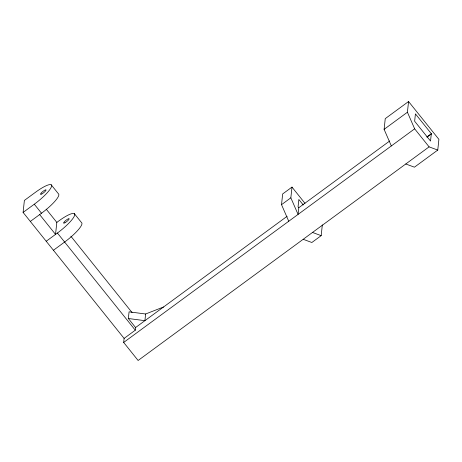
<?xml version="1.0" encoding="UTF-8"?>
<svg xmlns="http://www.w3.org/2000/svg" width="462" height="462" viewBox="0 0 462 462"><rect width="100%" height="100%" fill="white"/><g stroke="black" fill="none" stroke-linecap="round" stroke-linejoin="round"><path stroke-width="0.69" d="M23.1 212.422L24.382 200.421L35.574 192.209A21.125 4.372 -38.7 0 1 51.629 185.949A21.125 4.372 -38.7 0 1 34.292 204.21L23.1 212.422L124.105 338.409L123.672 342.44L138.115 360.481L429.094 146.864L437.757 150.069L438.9 139.351L408.57 101.519L385.25 118.636L384.107 129.348L391.337 145.94M46.229 209.188L56.82 222.401L55.538 234.401L39.645 214.587M124.105 338.409L135.291 330.191L135.574 327.546L128.355 318.514L129.071 311.833L145.617 313.993L163.56 306.987M145.617 313.993L144.906 320.674L135.574 327.546M288.75 221.252L281.52 204.666L282.663 193.948L291.99 187.104L304.989 203.315M303.268 204.966L298.85 199.463L298.065 206.826L298.787 207.727L298.071 214.408L290.846 197.817L291.99 187.104M303.188 239.293L311.85 242.498L321.177 235.655L322.32 224.936M429.094 146.864L414.651 128.823L407.42 112.231L408.57 101.519M431.317 133.697L430.532 141.06L414.645 121.24L415.43 113.877L431.317 133.697L426.773 137.035M30.325 221.431L41.511 213.219A21.125 4.372 -38.7 0 0 58.449 193.826L51.224 184.817M56.82 222.401L58.686 221.032A21.125 4.372 -38.7 0 1 74.734 214.778A21.125 4.372 -38.7 0 1 57.404 233.033L46.212 241.251M53.43 250.26L64.622 242.042A21.125 4.372 -38.7 0 0 81.555 222.649L74.336 213.64M281.52 204.666L290.846 197.817M384.107 129.348L407.42 112.231M287.139 216.28L144.906 320.674L128.355 318.514M298.787 207.727L389.732 140.962M123.672 342.44L414.651 128.823M427.304 136.954L431.283 134.032M437.757 150.069L414.437 167.186L405.78 163.981M312.514 232.45L321.177 235.655M70.859 236.215L132.074 312.578M34.292 204.21L41.511 213.219M57.404 233.033L135.291 330.191M64.899 222.805A3.54 0.733 -38.7 0 0 69.19 218.849A3.54 0.733 -38.7 0 0 65.084 221.061A3.54 0.733 -38.7 0 0 64.899 222.805M41.788 193.976A3.54 0.733 -38.7 0 0 46.079 190.026A3.54 0.733 -38.7 0 0 41.973 192.238A3.54 0.733 -38.7 0 0 41.788 193.976"/></g></svg>
